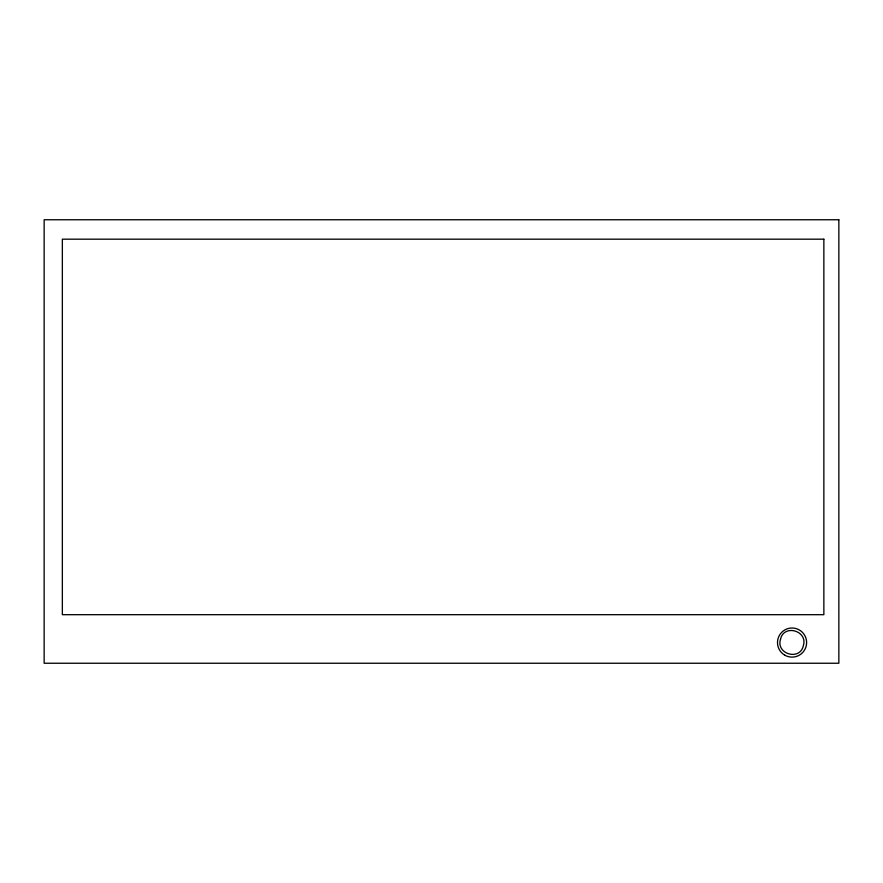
<?xml version="1.0" encoding="UTF-8"?>
<svg xmlns="http://www.w3.org/2000/svg" width="883" height="883" viewBox="0 0 883 883"><rect width="100%" height="100%" fill="white"/><g stroke="black" fill="none" stroke-linecap="round" stroke-linejoin="round"><path stroke-width="1.32" d="M780.517 639.259C775.738 654.104 800.075 661.19 803.353 645.639C808.122 630.793 783.795 623.707 780.517 639.259M838.85 219.757L44.15 219.757L44.15 663.243L838.85 663.243L838.85 219.757M823.861 239.183L62.351 239.183L62.351 614.689L823.861 614.689L823.861 239.183M784.777 655.175A14.569 14.569 0 0 0 806.62 642.559A14.569 14.569 0 0 0 784.777 629.943A14.569 14.569 0 0 0 784.777 655.175"/></g></svg>
